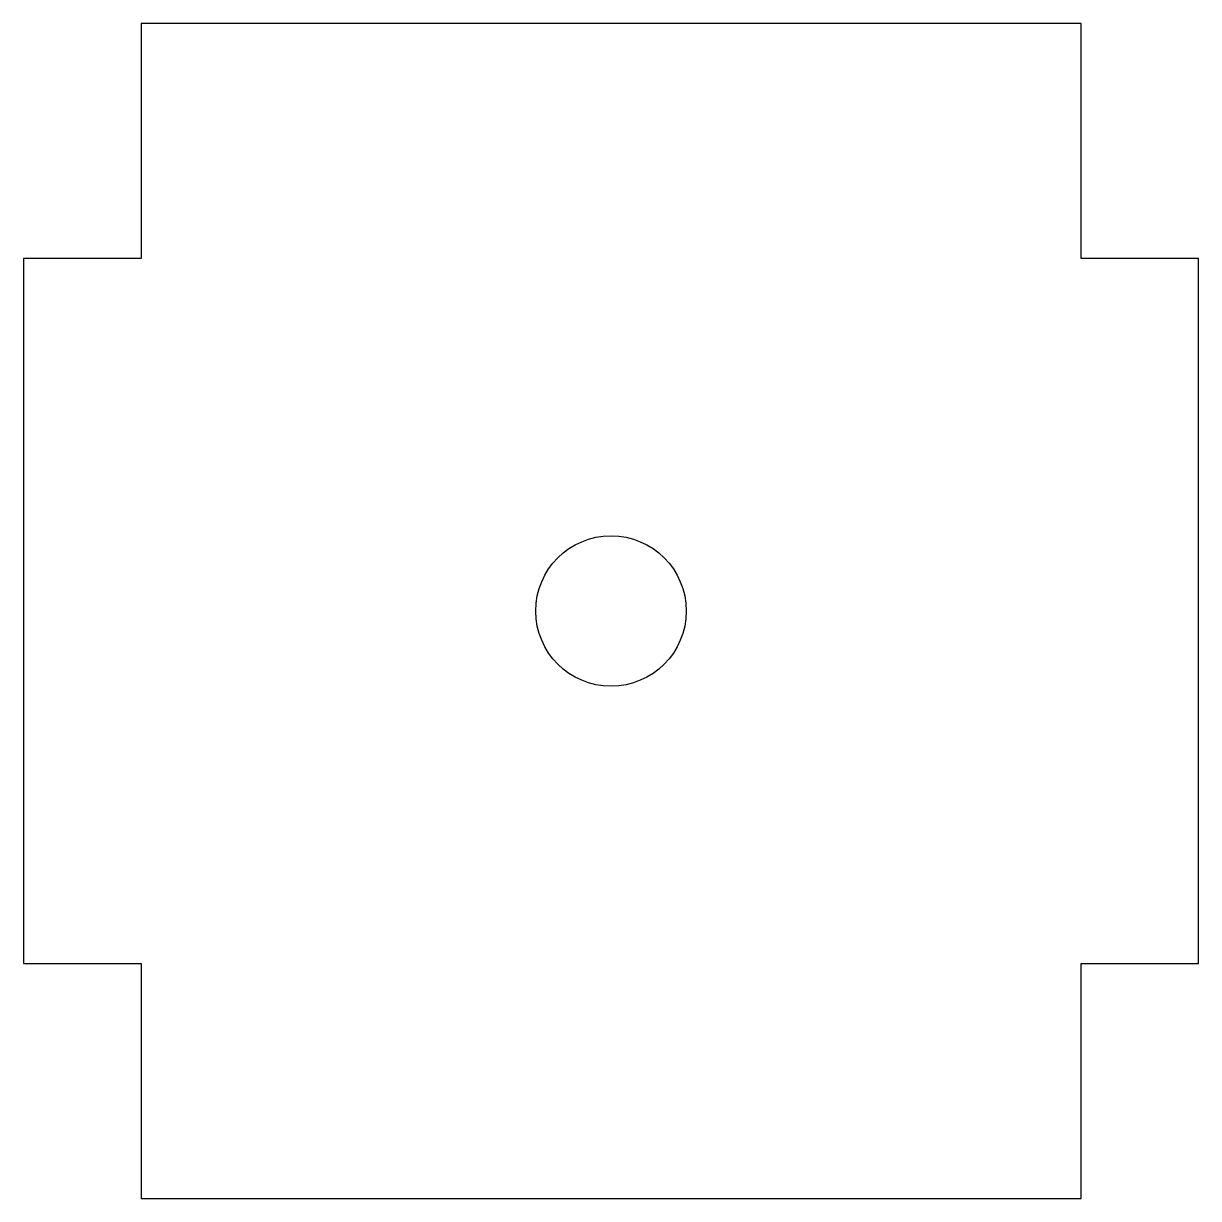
# Model space of a CAD drawing. Header units: millimetres. Extents: x 0 to 25, y -5 to 20.
import ezdxf

# ---------------------------------------------------------------- set-up
doc = ezdxf.new("R2010")
doc.units = ezdxf.units.MM

msp = doc.modelspace()

# ---------------------------------------------------------------- linework, layer by layer
msp.add_lwpolyline([(0, 0), (2.5, 0), (2.5, -5), (22.5, -5), (22.5, 0), (25, 0), (25, 15), (22.5, 15), (22.5, 20), (2.5, 20), (2.5, 15), (0, 15)], close=True)
msp.add_circle((12.5, 7.5), 1.6)

doc.saveas('drawing.dxf')
